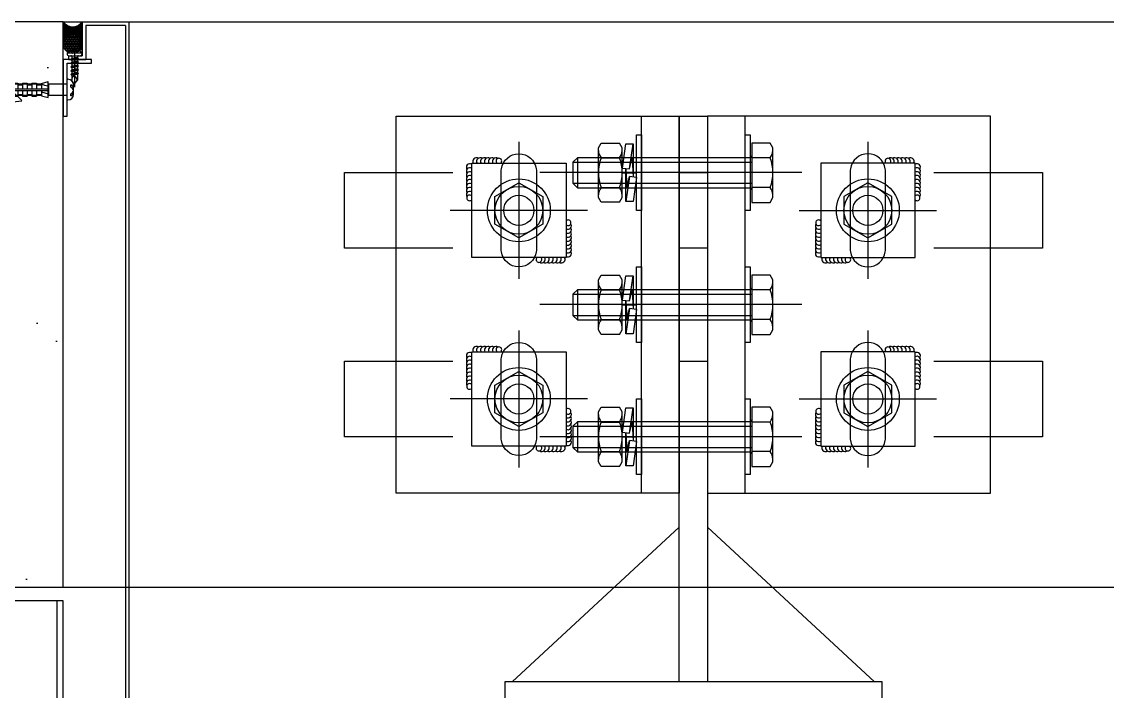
# Model space of a CAD drawing. Header units: millimetres. Extents: x 7297 to 60227, y -7497 to 19324.
# Drawn here: x 54327 to 54903, y 402 to 757 of the extents above; entities that cross this region are included whole.
import ezdxf

# ---------------------------------------------------------------- set-up
doc = ezdxf.new("R2010")
doc.units = ezdxf.units.MM
doc.linetypes.add('HIDDEN', pattern=[0.375, 0.25, -0.125])
for name, color, linetype in [('NS_AL_MOLD', 7, 'Continuous'), ('NS_BRACKET_NUTS', 1, 'Continuous'), ('NS_CAULKING', 8, 'Continuous'), ('NS_COL_CYAN', 4, 'Continuous'), ('NS_COL_MAGENTA', 6, 'Continuous'), ('NS_COL_RED', 1, 'Continuous'), ('NS_COL_YELLOW', 2, 'Continuous'), ('NS_CON', 8, 'Continuous'), ('NS_FRAME', 253, 'Continuous'), ('NS_RIVET_SCREW', 1, 'Continuous'), ('NS_WELD', 1, 'Continuous')]:
    doc.layers.add(name, color=color, linetype=linetype)

# ---------------------------------------------------------------- blocks, each defined once
blk = doc.blocks.new('*U238')
blk.add_lwpolyline([(0, 0), (50, 0), (50, 1158), (0, 1158)], close=True)
at = {"linetype": 'HIDDEN'}
blk.add_lwpolyline([(3.2, 0), (46.8, 0), (46.8, 1158), (3.2, 1158)], close=True, dxfattribs=at)
blk = doc.blocks.new('SHIELD1')
for p, q in [((-3.5, 2.5), (-3.5, -2.5)), ((-2, 3.28), (-2, 2.17)), ((0, 5.5), (-0.5, 5.5)), ((0, 5.5), (0, -5.5)), ((10.07, 3), (0, 3)), ((9.57, 3), (9.57, -3)), ((13.6, 3.3), (10.07, 4.25)), ((10.07, 4.25), (10.07, -4.25)), ((13.6, 1.23), (10.07, 2.18)), ((32.07, 0.5), (10.07, 0.5)), ((13.6, 0.5), (13.6, 3.3)), ((28.6, 3), (13.6, 3)), ((16.1, 2.5), (13.6, 2.5)), ((18.6, 3.5), (16.1, 3.5)), ((16.1, 0.5), (16.1, 3.5)), ((18.6, 0.5), (18.6, 3.5)), ((21.1, 2.5), (18.6, 2.5)), ((23.6, 3.5), (21.1, 3.5)), ((21.1, 0.5), (21.1, 3.5)), ((23.6, 0.5), (23.6, 3.5)), ((26.1, 2.5), (23.6, 2.5)), ((28.6, 3.5), (26.1, 3.5)), ((26.1, 0.5), (26.1, 3.5)), ((28.6, 0.5), (28.6, 3.5)), ((32.07, 1.5), (28.6, 3.5)), ((33.57, 3), (29.47, 3)), ((32.07, 1.5), (32.07, 0.5)), ((33.57, 0), (32.07, 0.5)), ((33.57, 3), (33.57, -3)), ((35.37, 0), (33.57, 3)), ((-2, -1.27), (-2, -2.49)), ((0, -5.5), (-0.5, -5.5)), ((10.07, -3), (0, -3)), ((32.07, -0.5), (10.07, -0.5)), ((13.6, -3.3), (10.07, -4.25)), ((13.6, -3.3), (13.6, -0.5)), ((16.1, -2.5), (13.6, -2.5)), ((28.6, -3), (13.6, -3)), ((16.1, -3.5), (16.1, -0.5)), ((18.6, -3.5), (16.1, -3.5)), ((18.6, -3.5), (18.6, -0.5)), ((21.1, -2.5), (18.6, -2.5)), ((21.1, -3.5), (21.1, -0.5)), ((23.6, -3.5), (21.1, -3.5)), ((23.6, -3.5), (23.6, -0.5)), ((26.1, -2.5), (23.6, -2.5)), ((26.1, -3.5), (26.1, -0.5)), ((28.6, -3.5), (26.1, -3.5)), ((28.6, -3.5), (28.6, -0.5)), ((32.07, -1.5), (28.6, -3.5)), ((33.57, -3), (29.47, -3)), ((32.07, -0.5), (33.57, 0)), ((32.07, -0.5), (32.07, -1.5)), ((35.37, 0), (33.57, -3))]:
    blk.add_line(p, q)
for centre, radius, start, end in [((-0.5, 2.5), 3, 90, 180), ((-0.7, 0.57), 3, 115.57842, 158.70864), ((-0.53, -0.44), 3, 119.42428, 162.67983), ((-0.52, 1.34), 3, 197.18233, 240.52878), ((-0.72, 0.23), 3, 202.09491, 244.75042), ((-0.5, -2.5), 3, 180, 270), ((9.63, -10.92), 8.86, 63.37886, 87.17971)]:
    blk.add_arc(centre, radius, start, end)
blk = doc.blocks.new('피스')
for p, q in [((-4, 1.5), (-4, 1)), ((-4, 1.5), (4, 1.5)), ((-3, 0), (3, 0)), ((-0.5, 2.98), (-0.4, 2.3)), ((-0.4, 2.3), (0.4, 2.3)), ((0, 4.99), (0, -16.77)), ((0.5, 2.98), (0.4, 2.3)), ((4, 1.5), (4, 1)), ((2, -1.5), (-2, -2)), ((-1.5, -1.5), (-2, -2)), ((-2, -2), (-1.5, -2.5)), ((-1.5, -3.5), (-2, -4)), ((2, -3.5), (-2, -4)), ((-2, -4), (-1.5, -4.5)), ((-1.5, -5.5), (-2, -6)), ((2, -5.5), (-2, -6)), ((-1.5, -0.5), (-1.5, -1.5)), ((1.5, -1), (-1.5, -1.5)), ((1.5, -2), (-1.5, -2.5)), ((-1.5, -2.5), (-1.5, -3.5)), ((1.5, -3), (-1.5, -3.5)), ((1.5, -4), (-1.5, -4.5)), ((-1.5, -4.5), (-1.5, -5.5)), ((1.5, -5), (-1.5, -5.5)), ((1.5, -0.5), (1.5, -1)), ((1.5, -1), (2, -1.5)), ((2, -1.5), (1.5, -2)), ((1.5, -2), (1.5, -3)), ((1.5, -3), (2, -3.5)), ((2, -3.5), (1.5, -4)), ((1.5, -4), (1.5, -5)), ((1.5, -5), (2, -5.5)), ((2, -5.5), (1.5, -6)), ((-2, -6), (-1.5, -6.5)), ((-1.5, -7.5), (-2, -8)), ((2, -7.5), (-2, -8)), ((-2, -8), (-1.5, -8.5)), ((-1.5, -9.5), (-2, -10)), ((2, -9.5), (-2, -10)), ((-2, -10), (-1.5, -10.5)), ((1.5, -6), (-1.5, -6.5)), ((-1.5, -6.5), (-1.5, -7.5)), ((1.5, -7), (-1.5, -7.5)), ((1.5, -8), (-1.5, -8.5)), ((-1.5, -8.5), (-1.5, -9.5)), ((1.5, -9), (-1.5, -9.5)), ((1.5, -10), (-1.5, -10.5)), ((-1.5, -10.5), (-1.5, -13.5)), ((1.5, -13.03), (0.6, -11.47)), ((1.5, -6), (1.5, -7)), ((1.5, -7), (2, -7.5)), ((2, -7.5), (1.5, -8)), ((1.5, -8), (1.5, -9)), ((1.5, -9), (2, -9.5)), ((2, -9.5), (1.5, -10)), ((1.5, -10), (1.5, -13.03)), ((0, -15), (-1.5, -13.5)), ((-1.27, -13.54), (-1.27, -11.97)), ((0, -15), (-1.27, -13.54)), ((0, -15), (1.5, -13.03))]:
    blk.add_line(p, q)
for centre, radius, start, end in [((0, -3.08), 6.08, 94.71456, 131.11209), ((-3, 1), 1, 180, 270), ((-2, -0.5), 0.5, 0, 90), ((0, -3.08), 6.08, 48.88791, 85.28544), ((2, -0.5), 0.5, 90, 180), ((3, 1), 1, 270, 0), ((-0.27, -11.97), 1, 30.08633, 180)]:
    blk.add_arc(centre, radius, start, end)
blk = doc.blocks.new('N-SCREW')
blk.add_blockref('피스', (17.25, -1.03))
blk = doc.blocks.new('-AS0-DFASDFASD+7SDFDE')
for p, q in [((140.34, -30.26), (139.81, -31.19)), ((139.81, -31.19), (139.81, -41.09)), ((140.34, -30.26), (144.01, -30.26)), ((144.01, -30.26), (144.54, -31.19)), ((144.54, -31.19), (144.54, -41.09)), ((144.01, -33.19), (140.34, -33.19)), ((144.01, -39.08), (140.34, -39.08)), ((139.81, -41.09), (140.34, -42.02)), ((144.01, -42.02), (140.34, -42.02)), ((144.54, -41.09), (144.01, -42.02))]:
    blk.add_line(p, q)
for centre, radius, start, end in [((142.73, -31.48), 2.94, 184.6551, 215.532), ((141.62, -31.48), 2.94, 324.468, 355.3449), ((148.15, -36.14), 8.34, 159.331, 200.669), ((136.2, -36.14), 8.34, 339.331, 20.669), ((142.73, -40.79), 2.94, 144.468, 175.3449), ((141.62, -40.79), 2.94, 4.6551, 35.532)]:
    blk.add_arc(centre, radius, start, end)
blk = doc.blocks.new('ASD-FA-SDFASD+69DF')
for p, q in [((136.08, -35.19), (136.75, -30.39)), ((136.75, -30.39), (138.18, -30.39)), ((137.47, -35.38), (138.18, -30.39)), ((138.18, -30.39), (138.18, -36.99)), ((137.97, -33.26), (137.47, -35.38)), ((138.16, -36.99), (137.97, -33.26)), ((136.08, -35.19), (137.47, -35.38)), ((138.86, -36.14), (136.08, -36.14)), ((136.76, -41.88), (136.76, -35.28)), ((136.96, -39.01), (136.76, -35.28)), ((137.46, -36.89), (136.76, -41.88)), ((137.46, -36.89), (136.96, -39.01)), ((138.86, -37.08), (137.46, -36.89)), ((138.86, -37.08), (138.18, -41.88)), ((138.18, -41.88), (136.76, -41.88))]:
    blk.add_line(p, q)

msp = doc.modelspace()

# ---------------------------------------------------------------- hatches: boundary and pattern name
at = {"layer": 'NS_CAULKING'}
h = msp.add_hatch(dxfattribs=at)
h.set_pattern_fill('ANSI37', color=256, scale=0.149999, angle=450, style=0)
h.set_pattern_definition([(135, (-855248.14927, 555551.27796), (-0.33675832148, -0.33675832148), []), (225, (-855248.14927, 555551.27796), (0.33675832148, -0.33675832148), [])])
edge = h.paths.add_edge_path()
edge.add_line((54349.13, 747.53), (54349.13, 744.68))
edge.add_arc((54354.13, 744.68), 5, -360, -179.95167, ccw=False)
edge.add_line((54359.13, 744.68), (54359.13, 756.53))
edge.add_arc((54354.13, 759.88), 6.02, -146.21382, -33.78618, ccw=False)
edge.add_line((54349.13, 756.53), (54349.13, 747.53))
h = msp.add_hatch(dxfattribs=at)
h.set_pattern_fill('HONEY', color=256, scale=0.149999, angle=360, style=0)
h.set_pattern_definition([(360, (662339.8928, 913006.65896), (0.71437227822, 0.41244302533), [0.4762481855, -0.95249637096]), (120, (662339.8928, 913006.65896), (-0.71437227666, 0.41244302803), [0.4762481855, -0.95249637096]), (60, (662339.8928, 913006.65896), (1.56e-09, 0.82488605336), [-0.95249637096, 0.4762481855])])
edge = h.paths.add_edge_path()
edge.add_arc((54354.13, 744.68), 5, -540, -180)
at = {"layer": 'NS_CON'}
h = msp.add_hatch(dxfattribs=at)
h.set_pattern_fill('AR-CONC', color=256, angle=-90)
h.set_pattern_definition([(320, (64783.15, -116494.68), (-15.93909, -182.18467), [19.05, -209.55]), (265, (64783.15, -116494.68), (191.05685, 35.24342), [15.24, -167.64058]), (10.45144, (64781.82, -116509.86), (175.11775, -146.94125), [16.19, -178.09024]), (316.1842, (64833.95, -116494.68), (-42.04233, -271.07904), [28.575, -314.325]), (6.63556, (64830.45, -116517.27), (247.4261, -237.40413), [24.285, -267.1356]), (261.18415, (64833.95, -116494.68), (247.4261, -237.40413), [22.85997, -251.4597]), (291, (64821.25, -116520.08), (-102.2652, -151.6144), [19.05, -209.55]), (236, (64821.25, -116520.08), (184.18797, -61.80203), [15.24, -167.64]), (341.45144, (64812.73, -116532.71), (81.92277, -213.41642), [16.19, -178.08994]), (307.5, (64783.15, -116494.676), (84.55504, -3.088603), [0, -165.608, 0, -170.18, 0, -168.275]), (277.5, (64783.15, -116494.68), (100.180575, -66.81966), [0, -97.028, 0, -161.798, 0, -64.135]), (237.5, (64783.15, -116438.034), (-5.728744, -135.590595), [0, -63.5, 0, -198.12, 0, -262.89]), (227.5, (64783.15, -116412.63), (25.42649, -148.12918), [0, -82.55, 0, -131.572, 0, -186.69])])
h.paths.add_polyline_path([(52986.9, 456.53), (52986.9, 756.53), (54349.13, 756.53), (54349.13, 456.53)])

# ---------------------------------------------------------------- linework, layer by layer
at = {"layer": 'NS_AL_MOLD'}
msp.add_lwpolyline([(54351.13, 706.53), (54351.13, 734.53), (54364.13, 734.53), (54364.13, 736.53), (54349.13, 736.53), (54349.13, 706.53)], close=True, dxfattribs=at)
at = {"layer": 'NS_BRACKET_NUTS'}
for p, q in [((54714.07, 692.13, 0), (54714.07, 660.77, 0)), ((54723.84, 692.13, 0), (54714.07, 692.13, 0)), ((54725.27, 689.65, 0), (54723.84, 692.13, 0)), ((54725.27, 663.25, 0), (54725.27, 689.65, 0)), ((54621.63, 684.45, 0), (54619.23, 682.05, 0)), ((54619.23, 682.05, 0), (54714.07, 682.05, 0)), ((54619.23, 682.05, 0), (54619.23, 670.85, 0)), ((54713.11, 684.45, 0), (54621.63, 684.45, 0)), ((54621.63, 684.45, 0), (54621.63, 668.45, 0)), ((54723.84, 684.31, 0), (54714.07, 684.31, 0)), ((54740.65, 676.53, 0), (54601.79, 676.53, 0)), ((54619.23, 670.85, 0), (54714.07, 670.85, 0)), ((54619.23, 670.85, 0), (54621.63, 668.45, 0)), ((54621.63, 668.45, 0), (54713.11, 668.45, 0)), ((54723.84, 668.6, 0), (54714.07, 668.6, 0)), ((54723.84, 660.77, 0), (54725.27, 663.25, 0)), ((54714.07, 660.77, 0), (54723.84, 660.77, 0)), ((54714.07, 622.13, 0), (54714.07, 590.77, 0)), ((54723.84, 622.13, 0), (54714.07, 622.13, 0)), ((54725.27, 619.65, 0), (54723.84, 622.13, 0)), ((54725.27, 593.25, 0), (54725.27, 619.65, 0)), ((54621.63, 614.45, 0), (54619.23, 612.05, 0)), ((54619.23, 612.05, 0), (54714.07, 612.05, 0)), ((54619.23, 612.05, 0), (54619.23, 600.85, 0)), ((54713.11, 614.45, 0), (54621.63, 614.45, 0)), ((54621.63, 614.45, 0), (54621.63, 598.45, 0)), ((54723.84, 614.31, 0), (54714.07, 614.31, 0)), ((54740.65, 606.53, 0), (54601.79, 606.53, 0)), ((54619.23, 600.85, 0), (54714.07, 600.85, 0)), ((54619.23, 600.85, 0), (54621.63, 598.45, 0)), ((54621.63, 598.45, 0), (54713.11, 598.45, 0)), ((54723.84, 598.6, 0), (54714.07, 598.6, 0)), ((54723.84, 590.77, 0), (54725.27, 593.25, 0)), ((54714.07, 590.77, 0), (54723.84, 590.77, 0)), ((54714.07, 552.13, 0), (54714.07, 520.77, 0)), ((54723.84, 552.13, 0), (54714.07, 552.13, 0)), ((54725.27, 549.65, 0), (54723.84, 552.13, 0)), ((54725.27, 523.25, 0), (54725.27, 549.65, 0)), ((54621.63, 544.45, 0), (54619.23, 542.05, 0)), ((54619.23, 542.05, 0), (54714.07, 542.05, 0)), ((54619.23, 542.05, 0), (54619.23, 530.85, 0)), ((54713.11, 544.45, 0), (54621.63, 544.45, 0)), ((54621.63, 544.45, 0), (54621.63, 528.45, 0)), ((54723.84, 544.31, 0), (54714.07, 544.31, 0)), ((54740.65, 536.53, 0), (54601.79, 536.53, 0)), ((54619.23, 530.85, 0), (54714.07, 530.85, 0)), ((54619.23, 530.85, 0), (54621.63, 528.45, 0)), ((54621.63, 528.45, 0), (54713.11, 528.45, 0)), ((54723.84, 528.6, 0), (54714.07, 528.6, 0)), ((54714.07, 520.77, 0), (54723.84, 520.77, 0)), ((54723.84, 520.77, 0), (54725.27, 523.25, 0))]:
    msp.add_line(p, q, dxfattribs=at)
at = {"layer": 'NS_BRACKET_NUTS', "elevation": 0}
for points in [[(54655.63, 696.53), (54655.63, 656.53), (54652.97, 656.53), (54652.97, 696.53)], [(54713.3, 696.53), (54713.3, 656.53), (54710.63, 656.53), (54710.63, 696.53)], [(54603.3, 649.22), (54590.63, 641.91), (54577.97, 649.22), (54577.97, 663.85), (54590.63, 671.16), (54603.3, 663.85)], [(54762.97, 649.22), (54775.63, 641.91), (54788.3, 649.22), (54788.3, 663.85), (54775.63, 671.16), (54762.97, 663.85)], [(54655.63, 626.53), (54655.63, 586.53), (54652.97, 586.53), (54652.97, 626.53)], [(54713.3, 626.53), (54713.3, 586.53), (54710.63, 586.53), (54710.63, 626.53)], [(54603.3, 549.22), (54590.63, 541.91), (54577.97, 549.22), (54577.97, 563.85), (54590.63, 571.16), (54603.3, 563.85)], [(54762.97, 549.22), (54775.63, 541.91), (54788.3, 549.22), (54788.3, 563.85), (54775.63, 571.16), (54762.97, 563.85)], [(54655.63, 556.53), (54655.63, 516.53), (54652.97, 516.53), (54652.97, 556.53)], [(54713.3, 556.53), (54713.3, 516.53), (54710.63, 516.53), (54710.63, 556.53)]]:
    msp.add_lwpolyline(points, close=True, dxfattribs=at)
at = {"layer": 'NS_BRACKET_NUTS'}
for centre, radius in [((54590.63, 656.53, 0), 16.67), ((54590.63, 656.53, 0), 12.67), ((54775.63, 656.53, 0), 16.67), ((54775.63, 656.53, 0), 12.67), ((54590.63, 656.53, 0), 8), ((54775.63, 656.53, 0), 8), ((54590.63, 556.53, 0), 16.67), ((54775.63, 556.53, 0), 16.67), ((54590.63, 556.53, 0), 12.67), ((54590.63, 556.53, 0), 8), ((54775.63, 556.53, 0), 12.67), ((54775.63, 556.53, 0), 8)]:
    msp.add_circle(centre, radius, dxfattribs=at)
for centre, radius, start, end in [((54713.11, 685.41, 0), 0.96, 270, 0), ((54717.47, 688.86, 0), 7.83, 324.46799, 355.34489), ((54703.03, 676.45, 0), 22.25, 339.33099, 20.66901), ((54713.11, 667.49, 0), 0.96, 0, 90), ((54717.47, 664.05, 0), 7.83, 4.65511, 35.53201), ((54717.47, 618.86, 0), 7.83, 324.46799, 355.34489), ((54713.11, 615.41, 0), 0.96, 270, 0), ((54703.03, 606.45, 0), 22.25, 339.33099, 20.66901), ((54713.11, 597.49, 0), 0.96, 0, 90), ((54717.47, 594.05, 0), 7.83, 4.65511, 35.53201), ((54717.47, 548.86, 0), 7.83, 324.46799, 355.34489), ((54713.11, 545.41, 0), 0.96, 270, 0), ((54703.03, 536.45, 0), 22.25, 339.33099, 20.66901), ((54713.11, 527.49, 0), 0.96, 0, 90), ((54717.47, 524.05, 0), 7.83, 4.65511, 35.53201)]:
    msp.add_arc(centre, radius, start, end, dxfattribs=at)
at = {"layer": 'NS_CAULKING'}
msp.add_circle((54354.13, 744.68, 0), 5, dxfattribs=at)
msp.add_arc((54354.13, 759.88), 6.02, 213.78618, 326.21382, dxfattribs=at)
at = {"layer": 'NS_COL_CYAN'}
for p, q in [((54359.13, 756.53), (54384.13, 756.53)), ((54352.13, 736.53), (54361.13, 736.53))]:
    msp.add_line(p, q, dxfattribs=at)
for points in [[(54382.13, 754.53), (54382.13, 258.53), (54349.13, 258.53), (54349.13, 249.53), (54351.13, 249.53), (54351.13, 256.53), (54384.13, 256.53), (54384.13, 756.53)], [(54352.13, 736.53), (54352.13, 738.53), (54359.13, 738.53), (54359.13, 756.53), (54359.13, 738.53)], [(54382.13, 754.53), (54361.13, 754.53), (54361.13, 736.53)]]:
    msp.add_lwpolyline(points, dxfattribs=at)
at = {"layer": 'NS_COL_MAGENTA', "elevation": 0}
for points in [[(54675.63, 506.53), (54525.63, 506.53), (54525.63, 706.53), (54675.63, 706.53)], [(54675.63, 506.53), (54655.63, 506.53), (54655.63, 706.53), (54675.63, 706.53)], [(54690.63, 506.53), (54840.63, 506.53), (54840.63, 706.53), (54690.63, 706.53)], [(54690.63, 506.53), (54710.63, 506.53), (54710.63, 706.53), (54690.63, 706.53)], [(54615.63, 631.53), (54565.63, 631.53), (54565.63, 681.53), (54615.63, 681.53)], [(54750.63, 631.53), (54800.63, 631.53), (54800.63, 681.53), (54750.63, 681.53)], [(54615.63, 531.53), (54565.63, 531.53), (54565.63, 581.53), (54615.63, 581.53)], [(54750.63, 531.53), (54800.63, 531.53), (54800.63, 581.53), (54750.63, 581.53)]]:
    msp.add_lwpolyline(points, close=True, dxfattribs=at)
at = {"layer": 'NS_COL_RED', "ltscale": 0.1}
for p, q in [((54590.63, 692.9, 0), (54590.63, 620.17, 0)), ((54775.63, 692.9, 0), (54775.63, 620.17, 0)), ((54627, 656.53, 0), (54554.27, 656.53, 0)), ((54739.27, 656.53, 0), (54812, 656.53, 0)), ((54590.63, 592.9, 0), (54590.63, 520.17, 0)), ((54775.63, 592.9, 0), (54775.63, 520.17, 0)), ((54627, 556.53, 0), (54554.27, 556.53, 0)), ((54739.27, 556.53, 0), (54812, 556.53, 0))]:
    msp.add_line(p, q, dxfattribs=at)
at = {"layer": 'NS_COL_RED'}
for p, q in [((54587.13, 406.53), (54675.63, 488.53)), ((54779.13, 406.53), (54690.63, 488.53))]:
    msp.add_line(p, q, dxfattribs=at)
at = {"layer": 'NS_COL_RED', "elevation": 0}
msp.add_lwpolyline([(54690.63, 406.53), (54675.63, 406.53), (54675.63, 706.53), (54690.63, 706.53)], close=True, dxfattribs=at)
at = {"layer": 'NS_COL_RED', "ltscale": 0.5, "elevation": 0}
for points in [[(54581.3, 677.2, -0.035852), (54581.4, 678.53, -0.866025), (54599.87, 678.53, -0.035852), (54599.97, 677.2), (54599.97, 635.87, -0.035852), (54599.87, 634.53, -0.866025), (54581.4, 634.53, -0.035852), (54581.3, 635.87), (54581.3, 677.2)], [(54784.97, 677.2, 0.035852), (54784.87, 678.53, 0.866025), (54766.4, 678.53, 0.035852), (54766.3, 677.2), (54766.3, 635.87, 0.035852), (54766.4, 634.53, 0.866025), (54784.87, 634.53, 0.035852), (54784.97, 635.87), (54784.97, 677.2)], [(54581.3, 577.2, -0.035852), (54581.4, 578.53, -0.866025), (54599.87, 578.53, -0.035852), (54599.97, 577.2), (54599.97, 535.87, -0.035852), (54599.87, 534.53, -0.866025), (54581.4, 534.53, -0.035852), (54581.3, 535.87), (54581.3, 577.2)], [(54784.97, 577.2, 0.035852), (54784.87, 578.53, 0.866025), (54766.4, 578.53, 0.035852), (54766.3, 577.2), (54766.3, 535.87, 0.035852), (54766.4, 534.53, 0.866025), (54784.87, 534.53, 0.035852), (54784.97, 535.87), (54784.97, 577.2)]]:
    msp.add_lwpolyline(points, format="xyb", dxfattribs=at)
at = {"layer": 'NS_COL_RED'}
msp.add_lwpolyline([(54783.13, 396.53), (54783.13, 406.53), (54583.13, 406.53), (54583.13, 396.53)], dxfattribs=at)
at = {"layer": 'NS_COL_YELLOW'}
for p, q in [((54349.13, 456.53), (54349.13, 756.53)), ((54349.13, 756.53), (57019.13, 756.53)), ((57019.13, 456.53), (54349.13, 456.53)), ((54384.13, 456.53), (54382.13, 456.53))]:
    msp.add_line(p, q, dxfattribs=at)
at = {"layer": 'NS_COL_YELLOW', "elevation": 0}
for points in [[(54555.63, 636.53), (54498.13, 636.53), (54498.13, 676.53), (54555.63, 676.53)], [(54675.63, 676.53), (54690.63, 676.53)], [(54810.63, 676.53), (54868.13, 676.53), (54868.13, 636.53), (54810.63, 636.53)], [(54690.63, 636.53), (54675.63, 636.53)], [(54555.63, 536.53), (54498.13, 536.53), (54498.13, 576.53), (54555.63, 576.53)], [(54675.63, 576.53), (54690.63, 576.53)], [(54810.63, 576.53), (54868.13, 576.53), (54868.13, 536.53), (54810.63, 536.53)], [(54690.63, 536.53), (54675.63, 536.53)]]:
    msp.add_lwpolyline(points, dxfattribs=at)
at = {"layer": 'NS_CON'}
for p, q in [((54349.13, 756.53), (52986.9, 756.53)), ((54349.13, 456.53), (52986.9, 456.53))]:
    msp.add_line(p, q, dxfattribs=at)
at = {"layer": 'NS_WELD'}
for centre, radius, start, end in [((54564.69, 679.35, 0), 1.9, 60.36743, 213.58244), ((54564.69, 677.25, 0), 1.9, 60.36743, 213.58244), ((54568.02, 682.47, 0), 1.9, 56.41756, 209.63257), ((54570.12, 682.47, 0), 1.9, 56.41756, 209.63257), ((54572.22, 682.47, 0), 1.9, 56.41756, 209.63257), ((54574.32, 682.47, 0), 1.9, 56.41756, 209.63257), ((54576.42, 682.47, 0), 1.9, 56.41756, 209.63257), ((54578.52, 682.47, 0), 1.9, 56.41756, 209.63257), ((54580.02, 682.62, 0), 1.51, 314.15522, 225.84478), ((54786.25, 682.62, 0), 1.51, 314.15522, 225.84478), ((54787.75, 682.47, 0), 1.9, 330.36743, 123.58244), ((54789.85, 682.47, 0), 1.9, 330.36743, 123.58244), ((54791.95, 682.47, 0), 1.9, 330.36743, 123.58244), ((54794.05, 682.47, 0), 1.9, 330.36743, 123.58244), ((54796.15, 682.47, 0), 1.9, 330.36743, 123.58244), ((54798.25, 682.47, 0), 1.9, 330.36743, 123.58244), ((54801.57, 679.35, 0), 1.9, 326.41756, 119.63257), ((54801.57, 677.25, 0), 1.9, 326.41756, 119.63257), ((54564.69, 675.15, 0), 1.9, 60.36743, 213.58244), ((54564.69, 673.05, 0), 1.9, 60.36743, 213.58244), ((54801.57, 675.15, 0), 1.9, 326.41756, 119.63257), ((54801.57, 673.05, 0), 1.9, 326.41756, 119.63257), ((54564.69, 670.95, 0), 1.9, 60.36743, 213.58244), ((54564.69, 668.85, 0), 1.9, 60.36743, 213.58244), ((54564.69, 666.75, 0), 1.9, 60.36743, 213.58244), ((54801.57, 670.95, 0), 1.9, 326.41756, 119.63257), ((54801.57, 668.85, 0), 1.9, 326.41756, 119.63257), ((54801.57, 666.75, 0), 1.9, 326.41756, 119.63257), ((54564.69, 664.65, 0), 1.9, 60.36743, 213.58244), ((54564.55, 663.15, 0), 1.51, 44.15522, 315.84478), ((54801.57, 664.65, 0), 1.9, 326.41756, 119.63257), ((54801.71, 663.15, 0), 1.51, 224.15522, 135.84478), ((54616.71, 649.92, 0), 1.51, 224.15522, 135.84478), ((54749.55, 649.92, 0), 1.51, 44.15522, 315.84478), ((54616.57, 648.42, 0), 1.9, 240.36743, 33.58244), ((54616.57, 646.32, 0), 1.9, 240.36743, 33.58244), ((54616.57, 644.22, 0), 1.9, 240.36743, 33.58244), ((54749.69, 648.42, 0), 1.9, 146.41756, 299.63257), ((54749.69, 646.32, 0), 1.9, 146.41756, 299.63257), ((54749.69, 644.22, 0), 1.9, 146.41756, 299.63257), ((54616.57, 642.12, 0), 1.9, 240.36743, 33.58244), ((54616.57, 640.02, 0), 1.9, 240.36743, 33.58244), ((54616.57, 637.92, 0), 1.9, 240.36743, 33.58244), ((54749.69, 642.12, 0), 1.9, 146.41756, 299.63257), ((54749.69, 640.02, 0), 1.9, 146.41756, 299.63257), ((54749.69, 637.92, 0), 1.9, 146.41756, 299.63257), ((54616.57, 635.82, 0), 1.9, 240.36743, 33.58244), ((54616.57, 633.72, 0), 1.9, 240.36743, 33.58244), ((54749.69, 635.82, 0), 1.9, 146.41756, 299.63257), ((54749.69, 633.72, 0), 1.9, 146.41756, 299.63257), ((54601.25, 630.45, 0), 1.51, 134.15522, 45.84478), ((54602.75, 630.6, 0), 1.9, 236.41756, 29.63257), ((54604.85, 630.6, 0), 1.9, 236.41756, 29.63257), ((54606.95, 630.6, 0), 1.9, 236.41756, 29.63257), ((54609.05, 630.6, 0), 1.9, 236.41756, 29.63257), ((54611.15, 630.6, 0), 1.9, 236.41756, 29.63257), ((54613.25, 630.6, 0), 1.9, 236.41756, 29.63257), ((54753.02, 630.6, 0), 1.9, 150.36743, 303.58244), ((54755.12, 630.6, 0), 1.9, 150.36743, 303.58244), ((54757.22, 630.6, 0), 1.9, 150.36743, 303.58244), ((54759.32, 630.6, 0), 1.9, 150.36743, 303.58244), ((54761.42, 630.6, 0), 1.9, 150.36743, 303.58244), ((54763.52, 630.6, 0), 1.9, 150.36743, 303.58244), ((54765.02, 630.45, 0), 1.51, 134.15522, 45.84478), ((54564.69, 579.35, 0), 1.9, 60.36743, 213.58244), ((54568.02, 582.47, 0), 1.9, 56.41756, 209.63257), ((54570.12, 582.47, 0), 1.9, 56.41756, 209.63257), ((54572.22, 582.47, 0), 1.9, 56.41756, 209.63257), ((54574.32, 582.47, 0), 1.9, 56.41756, 209.63257), ((54576.42, 582.47, 0), 1.9, 56.41756, 209.63257), ((54578.52, 582.47, 0), 1.9, 56.41756, 209.63257), ((54580.02, 582.62, 0), 1.51, 314.15522, 225.84478), ((54786.25, 582.62, 0), 1.51, 314.15522, 225.84478), ((54787.75, 582.47, 0), 1.9, 330.36743, 123.58244), ((54789.85, 582.47, 0), 1.9, 330.36743, 123.58244), ((54791.95, 582.47, 0), 1.9, 330.36743, 123.58244), ((54794.05, 582.47, 0), 1.9, 330.36743, 123.58244), ((54796.15, 582.47, 0), 1.9, 330.36743, 123.58244), ((54798.25, 582.47, 0), 1.9, 330.36743, 123.58244), ((54801.57, 579.35, 0), 1.9, 326.41756, 119.63257), ((54564.69, 577.25, 0), 1.9, 60.36743, 213.58244), ((54564.69, 575.15, 0), 1.9, 60.36743, 213.58244), ((54801.57, 577.25, 0), 1.9, 326.41756, 119.63257), ((54801.57, 575.15, 0), 1.9, 326.41756, 119.63257), ((54564.69, 573.05, 0), 1.9, 60.36743, 213.58244), ((54564.69, 570.95, 0), 1.9, 60.36743, 213.58244), ((54564.69, 568.85, 0), 1.9, 60.36743, 213.58244), ((54801.57, 573.05, 0), 1.9, 326.41756, 119.63257), ((54801.57, 570.95, 0), 1.9, 326.41756, 119.63257), ((54801.57, 568.85, 0), 1.9, 326.41756, 119.63257), ((54564.69, 566.75, 0), 1.9, 60.36743, 213.58244), ((54564.69, 564.65, 0), 1.9, 60.36743, 213.58244), ((54564.55, 563.15, 0), 1.51, 44.15522, 315.84478), ((54801.57, 566.75, 0), 1.9, 326.41756, 119.63257), ((54801.57, 564.65, 0), 1.9, 326.41756, 119.63257), ((54801.71, 563.15, 0), 1.51, 224.15522, 135.84478), ((54616.71, 549.92, 0), 1.51, 224.15522, 135.84478), ((54616.57, 548.42, 0), 1.9, 240.36743, 33.58244), ((54616.57, 546.32, 0), 1.9, 240.36743, 33.58244), ((54749.69, 548.42, 0), 1.9, 146.41756, 299.63257), ((54749.69, 546.32, 0), 1.9, 146.41756, 299.63257), ((54749.55, 549.92, 0), 1.51, 44.15522, 315.84478), ((54616.57, 544.22, 0), 1.9, 240.36743, 33.58244), ((54616.57, 542.12, 0), 1.9, 240.36743, 33.58244), ((54616.57, 540.02, 0), 1.9, 240.36743, 33.58244), ((54749.69, 544.22, 0), 1.9, 146.41756, 299.63257), ((54749.69, 542.12, 0), 1.9, 146.41756, 299.63257), ((54749.69, 540.02, 0), 1.9, 146.41756, 299.63257), ((54616.57, 537.92, 0), 1.9, 240.36743, 33.58244), ((54616.57, 535.82, 0), 1.9, 240.36743, 33.58244), ((54749.69, 537.92, 0), 1.9, 146.41756, 299.63257), ((54749.69, 535.82, 0), 1.9, 146.41756, 299.63257), ((54601.25, 530.45, 0), 1.51, 134.15522, 45.84478), ((54602.75, 530.6, 0), 1.9, 236.41756, 29.63257), ((54604.85, 530.6, 0), 1.9, 236.41756, 29.63257), ((54606.95, 530.6, 0), 1.9, 236.41756, 29.63257), ((54609.05, 530.6, 0), 1.9, 236.41756, 29.63257), ((54611.15, 530.6, 0), 1.9, 236.41756, 29.63257), ((54613.25, 530.6, 0), 1.9, 236.41756, 29.63257), ((54616.57, 533.72, 0), 1.9, 240.36743, 33.58244), ((54749.69, 533.72, 0), 1.9, 146.41756, 299.63257), ((54753.02, 530.6, 0), 1.9, 150.36743, 303.58244), ((54755.12, 530.6, 0), 1.9, 150.36743, 303.58244), ((54757.22, 530.6, 0), 1.9, 150.36743, 303.58244), ((54759.32, 530.6, 0), 1.9, 150.36743, 303.58244), ((54761.42, 530.6, 0), 1.9, 150.36743, 303.58244), ((54763.52, 530.6, 0), 1.9, 150.36743, 303.58244), ((54765.02, 530.45, 0), 1.51, 134.15522, 45.84478)]:
    msp.add_arc(centre, radius, start, end, dxfattribs=at)

# ---------------------------------------------------------------- block references
at = {"layer": 'NS_BRACKET_NUTS', "xscale": 2.666672, "yscale": 2.666672, "zscale": 2.666672, "rotation": 180}
for name, p in [('-AS0-DFASDFASD+7SDFDE', (55018.24, 580.09, 0)), ('ASD-FA-SDFASD+69DF', (55015.84, 580.09, 0)), ('-AS0-DFASDFASD+7SDFDE', (55018.24, 510.09, 0)), ('ASD-FA-SDFASD+69DF', (55015.84, 510.09, 0)), ('-AS0-DFASDFASD+7SDFDE', (55018.24, 440.09, 0)), ('ASD-FA-SDFASD+69DF', (55015.84, 440.09, 0))]:
    msp.add_blockref(name, p, dxfattribs=at)
at = {"layer": 'NS_FRAME'}
msp.add_blockref('*U238', (54299.13, -708.47), dxfattribs=at)
at = {"layer": 'NS_RIVET_SCREW'}
msp.add_blockref('N-SCREW', (54337.88, 739.56), dxfattribs=at)
at = {"layer": 'NS_RIVET_SCREW', "rotation": 180}
msp.add_blockref('SHIELD1', (54351.13, 720.53, 0), dxfattribs=at)

doc.saveas('drawing.dxf')
